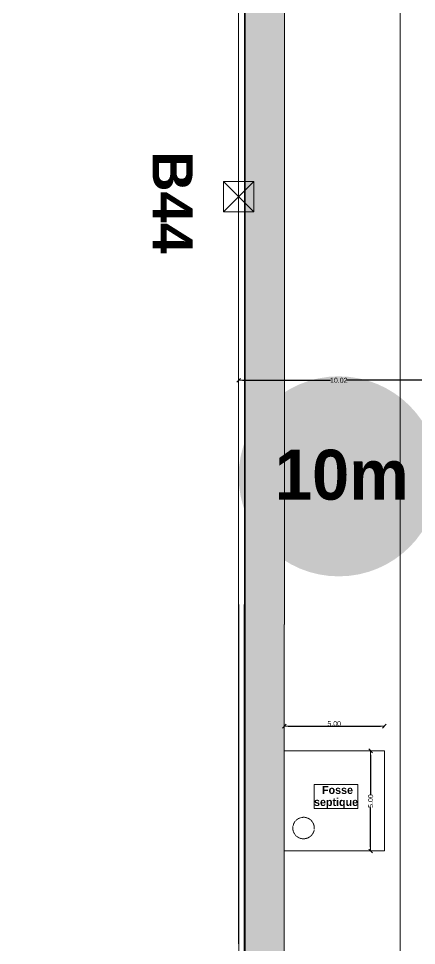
# Model space of a CAD drawing. Header units: millimetres. Extents: x -284281 to 1648660, y -821378 to -151356.
# Drawn here: x -284281 to -264404, y -234747 to -188411 of the extents above; entities that cross this region are included whole.
import ezdxf

# ---------------------------------------------------------------- set-up
doc = ezdxf.new("R2010")
doc.units = ezdxf.units.MM
doc.header["$MEASUREMENT"] = 0
doc.linetypes.add('HIDDEN', pattern=[0.375, 0.25, -0.125])
doc.layers.get('Defpoints').update_dxf_attribs({"color": 250})
for name, color, linetype in [('Cotations - 1_100', 7, 'Continuous'), ('Divers - Dessin général', 7, 'Continuous'), ('Hachure', 7, 'Continuous'), ('Sols_ Dalles', 7, 'Continuous'), ('Textes - 1_100', 7, 'Continuous'), ('TopoAlt', 7, 'Continuous')]:
    doc.layers.add(name, color=color, linetype=linetype)
doc.styles.add('STYLE_GENERE_2', font='arial.ttf')
doc.styles.add('STYLE_GENERE_3', font='arialbd.ttf')
doc.styles.add('STYLE_GENERE_4', font='AGENCYB.TTF')
doc.dimstyles.new('STYLE_GENERE__1', dxfattribs={"dimtxt": 250, "dimasz": 190, "dimexe": 0.18, "dimexo": 0.0625, "dimgap": 0, "dimtad": 1, "dimtih": 1, "dimtoh": 1, "dimlfac": 0.001, "dimzin": 0, "dimdsep": 46, "dimtxsty": 'STYLE_GENERE_2', "dimblk": 'ARROWHEAD_6', "dimblk1": 'ARROWHEAD_6', "dimblk2": 'ARROWHEAD_6', "dimcen": 0.09, "dimse1": 1, "dimse2": 1, "dimclrd": 7, "dimclre": 7, "dimclrt": 7, "dimazin": 0, "dimtfac": 1, "dimtdec": 4, "dimtmove": 0, "dimatfit": 3, "dimfxl": 1, "dimtolj": 1, "dimtzin": 0, "dimarcsym": 0})
doc.dimstyles.new('STYLE_GENERE__2', dxfattribs={"dimtxt": 250, "dimasz": 190, "dimexe": 0.18, "dimexo": 0.0625, "dimgap": 0, "dimtad": 1, "dimlfac": 0.001, "dimzin": 0, "dimdsep": 46, "dimtxsty": 'STYLE_GENERE_2', "dimblk": 'ARROWHEAD_6', "dimblk1": 'ARROWHEAD_6', "dimblk2": 'ARROWHEAD_6', "dimcen": 0.09, "dimse1": 1, "dimse2": 1, "dimclrd": 7, "dimclre": 7, "dimclrt": 7, "dimazin": 0, "dimtfac": 1, "dimtdec": 4, "dimtmove": 0, "dimatfit": 3, "dimfxl": 1, "dimtolj": 1, "dimtzin": 0, "dimarcsym": 0})

# ---------------------------------------------------------------- blocks, each defined once
blk = doc.blocks.new('Dalle_15_1', base_point=(153176, -163719))
at = {"linetype": 'Continuous', "lineweight": 0, "true_color": 0x90b349}
blk.add_hatch(color=55, dxfattribs=at).paths.add_polyline_path([(153176, -163719), (153156, -271725), (155117, -271706), (155135, -165720), (251905, -165737), (251887, -265587), (253887, -265588), (253906, -163738)])
at = {"color": 7, "linetype": 'Continuous', "lineweight": 5, "flags": 128}
blk.add_lwpolyline([(153176, -163719), (153156, -271725), (155117, -271706), (155135, -165720), (251905, -165737), (251887, -265587), (253887, -265588), (253906, -163738)], close=True, dxfattribs=at)
blk = doc.blocks.new('Mur_52_1', base_point=(152856, -272028))
at = {"layer": 'TopoAlt', "color": 211, "linetype": 'Continuous', "lineweight": 5, "true_color": 0xfe55ff, "flags": 128}
for points in [[(152836, -163438), (152856, -272028)], [(153156, -271725), (153136, -163738)]]:
    blk.add_lwpolyline(points, dxfattribs=at)
blk = doc.blocks.new('ARROWHEAD_6')
at = {"color": 0, "linetype": 'Continuous', "lineweight": 0}
for p, q in [((0, 0), (-1, 0)), ((-0.5, -0.5), (0.5, 0.5))]:
    blk.add_line(p, q, dxfattribs=at)
blk = doc.blocks.new('*D1284')
at = {"layer": 'Cotations - 1_100', "color": 7, "linetype": 'Continuous', "lineweight": -2, "transparency": 16777216}
for p, q in [((-273095, -206494), (-268693, -206494)), ((-263459, -206493), (-267876, -206493))]:
    blk.add_line(p, q, dxfattribs=at)
at = {"layer": 'Defpoints', "color": 0, "linetype": 'Continuous', "transparency": 16777216}
for p in [(-263269, -206093), (-263269, -206493), (-273283, -217733)]:
    blk.add_point(p, dxfattribs=at)
at = {"layer": 'Cotations - 1_100', "color": 7, "linetype": 'Continuous', "lineweight": -2, "transparency": 16777216, "xscale": 190, "yscale": 190, "zscale": 190}
for p, rotation in [((-273285, -206494), 180.010928483863), ((-263269, -206493), 0.01092848386304266)]:
    blk.add_blockref('ARROWHEAD_6', p, dxfattribs=dict(at, rotation=rotation))
at = {"layer": 'Cotations - 1_100', "color": 7, "linetype": 'Continuous', "lineweight": 5, "transparency": 16777216, "insert": (-268284, -206494), "char_height": 250, "attachment_point": 5, "rotation": 0.0109, "style": 'STYLE_GENERE_2'}
blk.add_mtext('\\A1;10.02', dxfattribs=at)
blk = doc.blocks.new('*D1261')
at = {"layer": 'Cotations - 1_100', "color": 7, "linetype": 'Continuous', "lineweight": -2, "transparency": 16777216}
blk.add_line((-270815, -223788), (-266195, -223788), dxfattribs=at)
at = {"layer": 'Defpoints', "color": 0, "linetype": 'Continuous', "transparency": 16777216}
for p in [(-266005, -223788), (-271005, -225021), (-266005, -225022)]:
    blk.add_point(p, dxfattribs=at)
at = {"layer": 'Cotations - 1_100', "color": 7, "linetype": 'Continuous', "lineweight": -2, "transparency": 16777216, "xscale": 190, "yscale": 190, "zscale": 190, "rotation": 180}
blk.add_blockref('ARROWHEAD_6', (-271005, -223788), dxfattribs=at)
at = {"layer": 'Cotations - 1_100', "color": 7, "linetype": 'Continuous', "lineweight": -2, "transparency": 16777216, "xscale": 190, "yscale": 190, "zscale": 190}
blk.add_blockref('ARROWHEAD_6', (-266005, -223788), dxfattribs=at)
at = {"layer": 'Cotations - 1_100', "color": 7, "linetype": 'Continuous', "lineweight": 5, "transparency": 16777216, "insert": (-268513, -223660), "char_height": 250, "attachment_point": 5, "style": 'STYLE_GENERE_2'}
blk.add_mtext('\\A1;5.00', dxfattribs=at)
blk = doc.blocks.new('*D1262')
at = {"layer": 'Cotations - 1_100', "color": 7, "linetype": 'Continuous', "lineweight": -2, "transparency": 16777216}
for p, q in [((-266692, -225211), (-266692, -227205)), ((-266693, -229831), (-266692, -227854))]:
    blk.add_line(p, q, dxfattribs=at)
at = {"layer": 'Defpoints', "color": 0, "linetype": 'Continuous', "transparency": 16777216}
for p in [(-266005, -225022), (-266693, -230021), (-266006, -230022)]:
    blk.add_point(p, dxfattribs=at)
at = {"layer": 'Cotations - 1_100', "color": 7, "linetype": 'Continuous', "lineweight": -2, "transparency": 16777216, "xscale": 190, "yscale": 190, "zscale": 190}
for p, rotation in [((-266692, -225021), 89.98968193532095), ((-266693, -230021), 269.9896819353209)]:
    blk.add_blockref('ARROWHEAD_6', p, dxfattribs=dict(at, rotation=rotation))
at = {"layer": 'Cotations - 1_100', "color": 7, "linetype": 'Continuous', "lineweight": 5, "transparency": 16777216, "insert": (-266692, -227529), "char_height": 250, "attachment_point": 5, "rotation": 89.9897, "style": 'STYLE_GENERE_2'}
blk.add_mtext('\\A1;5.00', dxfattribs=at)

msp = doc.modelspace()

# ---------------------------------------------------------------- hatches: boundary and pattern name
at = {"linetype": 'Continuous', "lineweight": 0, "true_color": 0xa7a7a7}
msp.add_hatch(color=253, dxfattribs=at).paths.add_polyline_path([(-273285.21866, -211296.51849, 1), (-263285.21866, -211296.51849, 1)])

# ---------------------------------------------------------------- linework, layer by layer
at = {"color": 14, "linetype": 'Continuous', "lineweight": 5, "true_color": 0xa40f02}
for p, q in [((-274042.05317, -196562.92395), (-272532.33425, -198072.34505)), ((-274041.90426, -198072.49396), (-272532.48316, -196562.77504))]:
    msp.add_line(p, q, dxfattribs=at)
at = {"color": 9, "linetype": 'Continuous', "lineweight": 5}
msp.add_lwpolyline([(-276945.65025, -275935.04226), (-284280.88961, -275935.04226), (-284280.88961, -295062.57111), (-156908.51063, -293826.86817), (-156908.51063, -270902.73426), (-157366.28318, -270902.73426), (-171915.7319, -271040.57524), (-171915.7319, -163437.63526), (-272966.2927, -163437.63526), (-272966.2927, -271040.57524), (-272973.13194, -271040.57524), (-272972.94884, -272000.51928), (-272946.18611, -272000.51417, -0.4094273642)], format="xyb", close=True, dxfattribs=at)
at = {"color": 7, "linetype": 'Continuous', "lineweight": 5}
msp.add_lwpolyline([(-272993.59542, -163719.4882), (-273013.03397, -271660.98042), (-271013.03401, -271661.34059), (-270993.95562, -165719.84833), (-174224.06959, -165737.27506), (-174241.97478, -265587.29374), (-172241.97481, -265587.6539), (-172223.70945, -163737.63526)], close=True, dxfattribs=at)
at = {"color": 14, "linetype": 'Continuous', "lineweight": 5, "true_color": 0xa40f02, "flags": 128}
msp.add_lwpolyline([(-272532.48316, -196562.77504), (-272532.33425, -198072.34505), (-274041.90426, -198072.49396), (-274042.05317, -196562.92395)], close=True, dxfattribs=at)
at = {"color": 7, "linetype": 'HIDDEN', "lineweight": 5}
msp.add_lwpolyline([(-266006.17291, -230021.59831), (-266005.27249, -225021.59839), (-271005.27241, -225020.69797), (-271005.27241, -230020.69797)], close=True, dxfattribs=at)
at = {"color": 12, "linetype": 'HIDDEN', "lineweight": 5, "true_color": 0xcc0000}
msp.add_arc((-270043.5208, -228877.59466), 537.02211, 352.724995042, 348.959059819, dxfattribs=at)
at = {"layer": 'Divers - Dessin général', "color": 14, "linetype": 'Continuous', "lineweight": 5, "true_color": 0x990000}
msp.add_lwpolyline([(-171923.65542, -163437.63526), (-171943.03788, -271067.6377), (-273272.94367, -272027.63374), (-273290.3137, -197317.63509), (-273293.65591, -163437.63526)], close=True, dxfattribs=at)
at = {"layer": 'Hachure', "color": 7, "linetype": 'Continuous', "lineweight": 5, "flags": 128}
msp.add_lwpolyline([(-269505.90997, -226700.44973), (-267335.83708, -226700.44973), (-267335.83708, -227906.93973), (-269505.90997, -227906.93973)], close=True, dxfattribs=at)
at = {"layer": 'Sols_ Dalles', "color": 250, "linetype": 'Continuous', "lineweight": 5, "true_color": 0x1f1f1f}
msp.add_lwpolyline([(-181095.89228, -253324.45234), (-181095.89228, -171904.45116), (-265218.49249, -171904.45116), (-265218.49249, -229924.45116), (-265218.49249, -260719.45234)], dxfattribs=at)
at = {"layer": 'TopoAlt', "color": 211, "linetype": 'Continuous', "lineweight": 5, "true_color": 0xfe55ff}
msp.add_lwpolyline([(-273293.65591, -163437.63526), (-273272.96147, -271934.33653)], dxfattribs=at)
at = {"layer": 'TopoAlt', "color": 7, "linetype": 'Continuous', "lineweight": 5, "flags": 128}
msp.add_lwpolyline([(-273293.65591, -163437.63526), (-273293.59869, -163737.63526), (-273272.96147, -271934.33653), (-272972.96147, -271934.27931), (-272993.59869, -163737.63526), (-172223.70945, -163737.63526), (-172242.98415, -270769.24799), (-172243.03818, -271069.25262), (-171943.03788, -271067.63769), (-171923.70945, -163737.63526), (-171923.65542, -163437.63526), (-172223.65543, -163437.63526), (-272993.65591, -163437.63526)], close=True, dxfattribs=at)

# ---------------------------------------------------------------- block references
at = {"color": 7, "linetype": 'Continuous', "lineweight": 5}
msp.add_blockref('Dalle_15_1', (-272953.58495, -163719.4954), dxfattribs=at)
at = {"layer": 'TopoAlt', "color": 211, "lineweight": 5, "true_color": 0xfe55ff}
msp.add_blockref('Mur_52_1', (-273272.94367, -272027.63374), dxfattribs=at)

# ---------------------------------------------------------------- texts
at = {"layer": 'Hachure', "color": 14, "linetype": 'Continuous', "lineweight": 5, "true_color": 0xa40f02, "insert": (-268133.22673, -211232.4037), "char_height": 2500, "attachment_point": 5, "style": 'STYLE_GENERE_4'}
msp.add_mtext('\\A1;{\\pqc;\\fAgency FB|b1|i0|c0|p34;10\\fAgency FB|b1|i0|c0|p34;m}', dxfattribs=at)
at = {"layer": 'Hachure', "color": 14, "linetype": 'Continuous', "lineweight": 5, "true_color": 0xa40f02, "insert": (-268420.87353, -227334.17946), "char_height": 400, "width": 2170.0728881, "attachment_point": 5, "line_spacing_factor": 0.904059, "style": 'STYLE_GENERE_4'}
msp.add_mtext('\\A1;{\\pqc;\\fAgency FB|b1|i0|c0|p34; Fosse septique}', dxfattribs=at)
at = {"layer": 'Textes - 1_100', "color": 14, "linetype": 'Continuous', "lineweight": 5, "true_color": 0x990000, "insert": (-276582.07677, -195044.99998), "char_height": 2000, "attachment_point": 4, "rotation": 270.005652144, "style": 'STYLE_GENERE_3'}
msp.add_mtext('\\A1;{\\pql;\\fArial|b1|i0|c0|p38;B4\\fArial|b1|i0|c0|p38;4}', dxfattribs=at)

# ---------------------------------------------------------------- dimensions: what is measured, and where the dimension line sits
at = {"layer": 'Cotations - 1_100', "color": 7, "linetype": 'Continuous', "lineweight": 5}
for base, p1, p2, angle, dimstyle, picture, middle, turn in [((-263268.57399, -206492.55393), (-273283.29979, -217732.6345), (-263268.65028, -206092.54765), 0.010928484, 'STYLE_GENERE__1', '*D1284', (-268284.4362, -206493.51065), 0.010928484), ((-266692.66642, -230021.47468), (-266005.27249, -225021.59839), (-266006.17291, -230021.59831), 269.989681935, 'STYLE_GENERE__2', '*D1262', (-266692.21762, -227529.34102), 89.989681937)]:
    dim = msp.add_linear_dim(base=base, p1=p1, p2=p2, angle=angle, dimstyle=dimstyle, dxfattribs=at)
    dim.commit()
    dim.dimension.update_dxf_attribs({"geometry": picture, "text_midpoint": middle, "dimtype": 160, "text_rotation": turn})
dim = msp.add_linear_dim(base=(-266005.27249, -223788.08724), p1=(-271005.27241, -225020.69797), p2=(-266005.27249, -225021.59839), dimstyle='STYLE_GENERE__1', dxfattribs=at)
dim.commit()
dim.dimension.update_dxf_attribs({"geometry": '*D1261', "text_midpoint": (-268513.13869, -223788.08724), "dimtype": 160})

doc.saveas('drawing.dxf')
